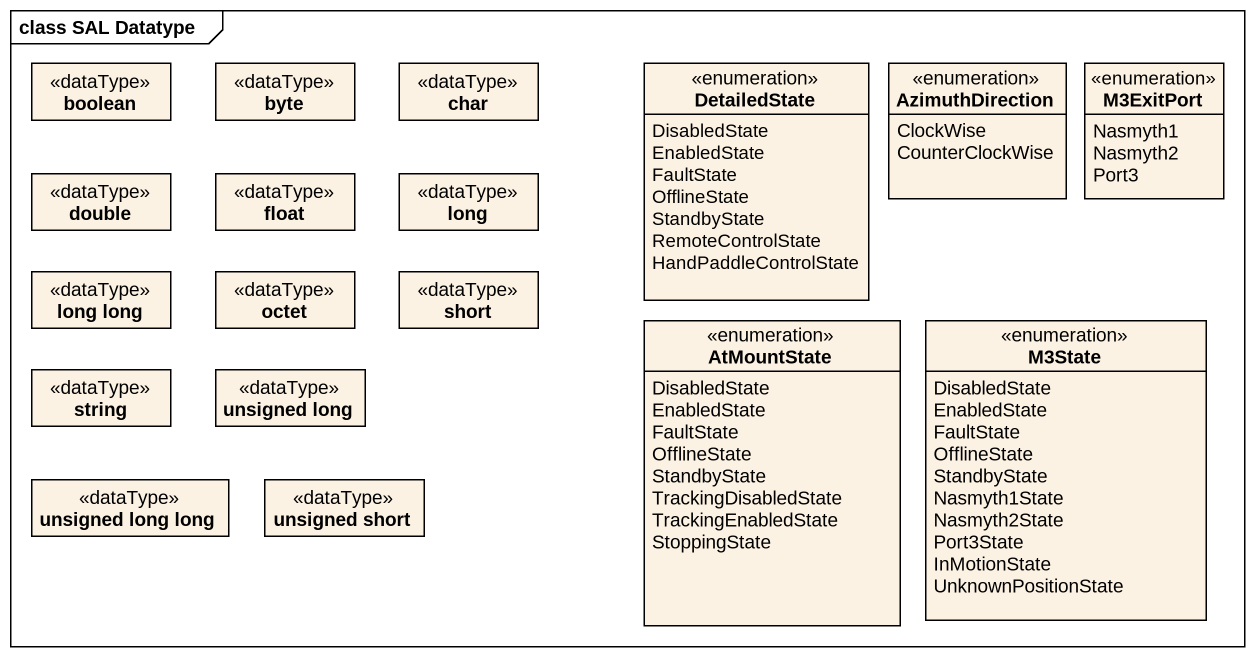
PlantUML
@startuml
mainframe class SAL Datatype
hide circle
hide empty members
class boolean <<dataType>>
class byte <<dataType>>
class char <<dataType>>
enum DetailedState {
  DisabledState
  EnabledState
  FaultState
  OfflineState
  StandbyState
  RemoteControlState
  HandPaddleControlState
}
enum AzimuthDirection {
  ClockWise
  CounterClockWise
}
enum M3ExitPort {
  Nasmyth1
  Nasmyth2
  Port3
}
class double <<dataType>>
class float <<dataType>>
class long <<dataType>>
class "long long" as long_long <<dataType>>
class octet <<dataType>>
class short <<dataType>>
class string <<dataType>>
class "unsigned long" as unsigned_long <<dataType>>
enum AtMountState {
  DisabledState
  EnabledState
  FaultState
  OfflineState
  StandbyState
  TrackingDisabledState
  TrackingEnabledState
  StoppingState
}
enum M3State {
  DisabledState
  EnabledState
  FaultState
  OfflineState
  StandbyState
  Nasmyth1State
  Nasmyth2State
  Port3State
  InMotionState
  UnknownPositionState
}
class "unsigned long long" as unsigned_long_long <<dataType>>
class "unsigned short" as unsigned_short <<dataType>>
@enduml
